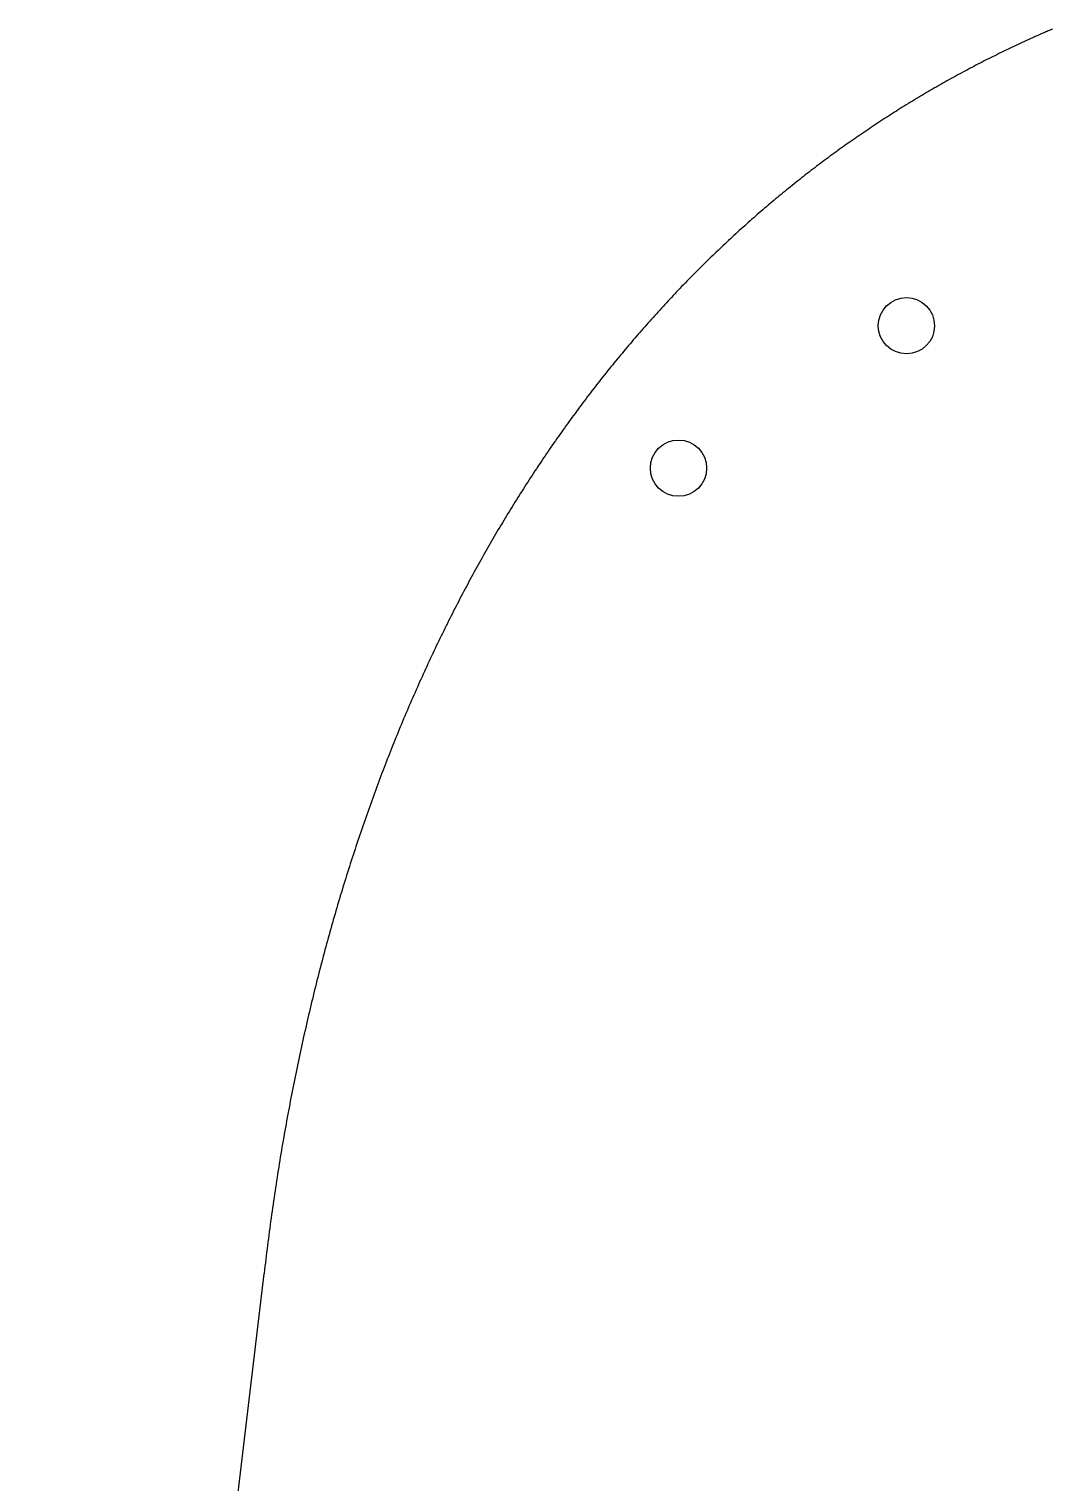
# Model space of a CAD drawing. Header units: millimetres. Extents: x 84 to 218, y -151 to -51.
# Drawn here: x 84.64 to 101, y -76.24 to -52.97 of the extents above; entities that cross this region are included whole.
import ezdxf

# ---------------------------------------------------------------- set-up
doc = ezdxf.new("R2010")
doc.units = ezdxf.units.MM
doc.layers.add('BLACK', color=250, linetype='CONTINUOUS')

msp = doc.modelspace()

# ---------------------------------------------------------------- linework, layer by layer
at = {"layer": 'BLACK', "linetype": 'CONTINUOUS'}
for p, q in [((100.839624, -53.044077), (100.822365, -53.051679)), ((100.856892, -53.036493), (100.839624, -53.044077)), ((100.874169, -53.028927), (100.856892, -53.036493)), ((100.891456, -53.021378), (100.874169, -53.028927)), ((100.908753, -53.013847), (100.891456, -53.021378)), ((100.926058, -53.006334), (100.908753, -53.013847)), ((100.943373, -52.998838), (100.926058, -53.006334)), ((100.960698, -52.99136), (100.943373, -52.998838)), ((100.978031, -52.9839), (100.960698, -52.99136)), ((100.995374, -52.976458), (100.978031, -52.9839)), ((101.012727, -52.969033), (100.995374, -52.976458)), ((100.325937, -53.279838), (100.291992, -53.296122)), ((100.35992, -53.263626), (100.325937, -53.279838)), ((100.393941, -53.247483), (100.35992, -53.263626)), ((100.427999, -53.231412), (100.393941, -53.247483)), ((100.462095, -53.215411), (100.427999, -53.231412)), ((100.496228, -53.199482), (100.462095, -53.215411)), ((100.530399, -53.183622), (100.496228, -53.199482)), ((100.564607, -53.167834), (100.530399, -53.183622)), ((100.598853, -53.152117), (100.564607, -53.167834)), ((100.633136, -53.13647), (100.598853, -53.152117)), ((100.667457, -53.120894), (100.633136, -53.13647)), ((100.684631, -53.113133), (100.667457, -53.120894)), ((100.701815, -53.105389), (100.684631, -53.113133)), ((100.719008, -53.097663), (100.701815, -53.105389)), ((100.736211, -53.089955), (100.719008, -53.097663)), ((100.753423, -53.082264), (100.736211, -53.089955)), ((100.770644, -53.074591), (100.753423, -53.082264)), ((100.787875, -53.066936), (100.770644, -53.074591)), ((100.805115, -53.059299), (100.787875, -53.066936)), ((100.822365, -53.051679), (100.805115, -53.059299)), ((99.854122, -53.514237), (99.820704, -53.53151)), ((99.887579, -53.497036), (99.854122, -53.514237)), ((99.921073, -53.479904), (99.887579, -53.497036)), ((99.954605, -53.462844), (99.921073, -53.479904)), ((99.988174, -53.445854), (99.954605, -53.462844)), ((100.021781, -53.428934), (99.988174, -53.445854)), ((100.055426, -53.412085), (100.021781, -53.428934)), ((100.089108, -53.395307), (100.055426, -53.412085)), ((100.122828, -53.3786), (100.089108, -53.395307)), ((100.156586, -53.361963), (100.122828, -53.3786)), ((100.190381, -53.345397), (100.156586, -53.361963)), ((100.224214, -53.328901), (100.190381, -53.345397)), ((100.258084, -53.312476), (100.224214, -53.328901)), ((100.291992, -53.296122), (100.258084, -53.312476)), ((99.42262, -53.744281), (99.389692, -53.762471)), ((99.455586, -53.726162), (99.42262, -53.744281)), ((99.48859, -53.708114), (99.455586, -53.726162)), ((99.521631, -53.690136), (99.48859, -53.708114)), ((99.554711, -53.672229), (99.521631, -53.690136)), ((99.587828, -53.654392), (99.554711, -53.672229)), ((99.620983, -53.636626), (99.587828, -53.654392)), ((99.654175, -53.61893), (99.620983, -53.636626)), ((99.687405, -53.601305), (99.654175, -53.61893)), ((99.720673, -53.58375), (99.687405, -53.601305)), ((99.753979, -53.566266), (99.720673, -53.58375)), ((99.787323, -53.548853), (99.753979, -53.566266)), ((99.820704, -53.53151), (99.787323, -53.548853)), ((99.029982, -53.967205), (98.997508, -53.98624)), ((99.062493, -53.94824), (99.029982, -53.967205)), ((99.095042, -53.929346), (99.062493, -53.94824)), ((99.12763, -53.910523), (99.095042, -53.929346)), ((99.160255, -53.891769), (99.12763, -53.910523)), ((99.192918, -53.873087), (99.160255, -53.891769)), ((99.225619, -53.854475), (99.192918, -53.873087)), ((99.258358, -53.835933), (99.225619, -53.854475)), ((99.291135, -53.817461), (99.258358, -53.835933)), ((99.323949, -53.799061), (99.291135, -53.817461)), ((99.356802, -53.78073), (99.323949, -53.799061)), ((99.389692, -53.762471), (99.356802, -53.78073)), ((98.642811, -54.200276), (98.610794, -54.220157)), ((98.674865, -54.180466), (98.642811, -54.200276)), ((98.706958, -54.160726), (98.674865, -54.180466)), ((98.739089, -54.141057), (98.706958, -54.160726)), ((98.771259, -54.121458), (98.739089, -54.141057)), ((98.803466, -54.10193), (98.771259, -54.121458)), ((98.835711, -54.082472), (98.803466, -54.10193)), ((98.867995, -54.063085), (98.835711, -54.082472)), ((98.900316, -54.043768), (98.867995, -54.063085)), ((98.932675, -54.024522), (98.900316, -54.043768)), ((98.965073, -54.005346), (98.932675, -54.024522)), ((98.997508, -53.98624), (98.965073, -54.005346)), ((98.261133, -54.443494), (98.229576, -54.464221)), ((98.292729, -54.422839), (98.261133, -54.443494)), ((98.324363, -54.402253), (98.292729, -54.422839)), ((98.356036, -54.381738), (98.324363, -54.402253)), ((98.387747, -54.361294), (98.356036, -54.381738)), ((98.419496, -54.34092), (98.387747, -54.361294)), ((98.451283, -54.320617), (98.419496, -54.34092)), ((98.483109, -54.300384), (98.451283, -54.320617)), ((98.514973, -54.280221), (98.483109, -54.300384)), ((98.546875, -54.260129), (98.514973, -54.280221)), ((98.578815, -54.240108), (98.546875, -54.260129)), ((98.610794, -54.220157), (98.578815, -54.240108)), ((97.916116, -54.675362), (97.884982, -54.696864)), ((97.947288, -54.65393), (97.916116, -54.675362)), ((97.9785, -54.632569), (97.947288, -54.65393)), ((98.00975, -54.611279), (97.9785, -54.632569)), ((98.041038, -54.590059), (98.00975, -54.611279)), ((98.072365, -54.56891), (98.041038, -54.590059)), ((98.10373, -54.547831), (98.072365, -54.56891)), ((98.135134, -54.526823), (98.10373, -54.547831)), ((98.166576, -54.505885), (98.135134, -54.526823)), ((98.198057, -54.485017), (98.166576, -54.505885)), ((98.229576, -54.464221), (98.198057, -54.485017)), ((97.606515, -54.893558), (97.575769, -54.915766)), ((97.637301, -54.871421), (97.606515, -54.893558)), ((97.668126, -54.849354), (97.637301, -54.871421)), ((97.698989, -54.827358), (97.668126, -54.849354)), ((97.729891, -54.805432), (97.698989, -54.827358)), ((97.760832, -54.783578), (97.729891, -54.805432)), ((97.791811, -54.761793), (97.760832, -54.783578)), ((97.822829, -54.74008), (97.791811, -54.761793)), ((97.853886, -54.718436), (97.822829, -54.74008)), ((97.884982, -54.696864), (97.853886, -54.718436)), ((97.270441, -55.14173), (97.240123, -55.164715)), ((97.300798, -55.118815), (97.270441, -55.14173)), ((97.331194, -55.095972), (97.300798, -55.118815)), ((97.36163, -55.073199), (97.331194, -55.095972)), ((97.392104, -55.050496), (97.36163, -55.073199)), ((97.422617, -55.027864), (97.392104, -55.050496)), ((97.45317, -55.005303), (97.422617, -55.027864)), ((97.483761, -54.982813), (97.45317, -55.005303)), ((97.514391, -54.960393), (97.483761, -54.982813)), ((97.545061, -54.938044), (97.514391, -54.960393)), ((97.575769, -54.915766), (97.545061, -54.938044)), ((96.969024, -55.374765), (96.939099, -55.398458)), ((96.998989, -55.351143), (96.969024, -55.374765)), ((97.028994, -55.327592), (96.998989, -55.351143)), ((97.059037, -55.304112), (97.028994, -55.327592)), ((97.08912, -55.280702), (97.059037, -55.304112)), ((97.119242, -55.257363), (97.08912, -55.280702)), ((97.149403, -55.234095), (97.119242, -55.257363)), ((97.179604, -55.210898), (97.149403, -55.234095)), ((97.209844, -55.187771), (97.179604, -55.210898)), ((97.240123, -55.164715), (97.209844, -55.187771)), ((96.701117, -55.590552), (96.671548, -55.614882)), ((96.730727, -55.566292), (96.701117, -55.590552)), ((96.760375, -55.542103), (96.730727, -55.566292)), ((96.790064, -55.517985), (96.760375, -55.542103)), ((96.819792, -55.493938), (96.790064, -55.517985)), ((96.849559, -55.469962), (96.819792, -55.493938)), ((96.879366, -55.446056), (96.849559, -55.469962)), ((96.909213, -55.422222), (96.879366, -55.446056)), ((96.939099, -55.398458), (96.909213, -55.422222)), ((96.407213, -55.837052), (96.378042, -55.862093)), ((96.436424, -55.812083), (96.407213, -55.837052)), ((96.465675, -55.787184), (96.436424, -55.812083)), ((96.494966, -55.762357), (96.465675, -55.787184)), ((96.524296, -55.7376), (96.494966, -55.762357)), ((96.553667, -55.712915), (96.524296, -55.7376)), ((96.583078, -55.6883), (96.553667, -55.712915)), ((96.612528, -55.663756), (96.583078, -55.6883)), ((96.642018, -55.639284), (96.612528, -55.663756)), ((96.671548, -55.614882), (96.642018, -55.639284)), ((96.146118, -56.064977), (96.117309, -56.090658)), ((96.174968, -56.039368), (96.146118, -56.064977)), ((96.203858, -56.013829), (96.174968, -56.039368)), ((96.232788, -55.988362), (96.203858, -56.013829)), ((96.261759, -55.962966), (96.232788, -55.988362)), ((96.290769, -55.937641), (96.261759, -55.962966)), ((96.31982, -55.912387), (96.290769, -55.937641)), ((96.348911, -55.887204), (96.31982, -55.912387)), ((96.378042, -55.862093), (96.348911, -55.887204)), ((95.88829, -56.298668), (95.859845, -56.32499)), ((95.916776, -56.272418), (95.88829, -56.298668)), ((95.945302, -56.246238), (95.916776, -56.272418)), ((95.973868, -56.22013), (95.945302, -56.246238)), ((96.002475, -56.194093), (95.973868, -56.22013)), ((96.031123, -56.168128), (96.002475, -56.194093)), ((96.059811, -56.142233), (96.031123, -56.168128)), ((96.08854, -56.11641), (96.059811, -56.142233)), ((96.117309, -56.090658), (96.08854, -56.11641)), ((95.633756, -56.538136), (95.605679, -56.565101)), ((95.661874, -56.511243), (95.633756, -56.538136)), ((95.690033, -56.484421), (95.661874, -56.511243)), ((95.718233, -56.457671), (95.690033, -56.484421)), ((95.746474, -56.430992), (95.718233, -56.457671)), ((95.774755, -56.404385), (95.746474, -56.430992)), ((95.803078, -56.377849), (95.774755, -56.404385)), ((95.831441, -56.351384), (95.803078, -56.377849)), ((95.859845, -56.32499), (95.831441, -56.351384)), ((95.410293, -56.755856), (95.382546, -56.783393)), ((95.438082, -56.728391), (95.410293, -56.755856)), ((95.465911, -56.700997), (95.438082, -56.728391)), ((95.493783, -56.673675), (95.465911, -56.700997)), ((95.521695, -56.646424), (95.493783, -56.673675)), ((95.549649, -56.619245), (95.521695, -56.646424)), ((95.577643, -56.592137), (95.549649, -56.619245)), ((95.605679, -56.565101), (95.577643, -56.592137)), ((95.162063, -57.006268), (95.13469, -57.034451)), ((95.189478, -56.978158), (95.162063, -57.006268)), ((95.216934, -56.950119), (95.189478, -56.978158)), ((95.244432, -56.922152), (95.216934, -56.950119)), ((95.271972, -56.894257), (95.244432, -56.922152)), ((95.299553, -56.866434), (95.271972, -56.894257)), ((95.327176, -56.838682), (95.299553, -56.866434)), ((95.35484, -56.811002), (95.327176, -56.838682)), ((95.382546, -56.783393), (95.35484, -56.811002)), ((94.944254, -57.233736), (94.917217, -57.262493)), ((94.971333, -57.205051), (94.944254, -57.233736)), ((94.998454, -57.176438), (94.971333, -57.205051)), ((95.025618, -57.147897), (94.998454, -57.176438)), ((95.052823, -57.119428), (95.025618, -57.147897)), ((95.08007, -57.09103), (95.052823, -57.119428)), ((95.107359, -57.062704), (95.08007, -57.09103)), ((95.13469, -57.034451), (95.107359, -57.062704)), ((94.729143, -57.465805), (94.702445, -57.495138)), ((94.755884, -57.436545), (94.729143, -57.465805)), ((94.782667, -57.407356), (94.755884, -57.436545)), ((94.809492, -57.37824), (94.782667, -57.407356)), ((94.83636, -57.349195), (94.809492, -57.37824)), ((94.86327, -57.320222), (94.83636, -57.349195)), ((94.890223, -57.291322), (94.86327, -57.320222)), ((94.917217, -57.262493), (94.890223, -57.291322)), ((94.516755, -57.702485), (94.4904, -57.732395)), ((94.543154, -57.672648), (94.516755, -57.702485)), ((94.569596, -57.642883), (94.543154, -57.672648)), ((94.59608, -57.613189), (94.569596, -57.642883)), ((94.622607, -57.583568), (94.59608, -57.613189)), ((94.649177, -57.55402), (94.622607, -57.583568)), ((94.67579, -57.524543), (94.649177, -57.55402)), ((94.702445, -57.495138), (94.67579, -57.524543)), ((94.33317, -57.91337), (94.307117, -57.943786)), ((94.359267, -57.883027), (94.33317, -57.91337)), ((94.385407, -57.852756), (94.359267, -57.883027)), ((94.411591, -57.822557), (94.385407, -57.852756)), ((94.437817, -57.792431), (94.411591, -57.822557)), ((94.464087, -57.762377), (94.437817, -57.792431)), ((94.4904, -57.732395), (94.464087, -57.762377)), ((94.12596, -58.158721), (94.100255, -58.189715)), ((94.151708, -58.127798), (94.12596, -58.158721)), ((94.177501, -58.096949), (94.151708, -58.127798)), ((94.203337, -58.066171), (94.177501, -58.096949)), ((94.229217, -58.035466), (94.203337, -58.066171)), ((94.25514, -58.004834), (94.229217, -58.035466)), ((94.281107, -57.974273), (94.25514, -58.004834)), ((94.307117, -57.943786), (94.281107, -57.974273)), ((93.946948, -58.377207), (93.921551, -58.408709)), ((93.972389, -58.345777), (93.946948, -58.377207)), ((93.997874, -58.314419), (93.972389, -58.345777)), ((94.023403, -58.283135), (93.997874, -58.314419)), ((94.048977, -58.251922), (94.023403, -58.283135)), ((94.074594, -58.220783), (94.048977, -58.251922)), ((94.100255, -58.189715), (94.074594, -58.220783)), ((93.745014, -58.631261), (93.719973, -58.663345)), ((93.7701, -58.59925), (93.745014, -58.631261)), ((93.795231, -58.567311), (93.7701, -58.59925)), ((93.820406, -58.535446), (93.795231, -58.567311)), ((93.845626, -58.503653), (93.820406, -58.535446)), ((93.87089, -58.471932), (93.845626, -58.503653)), ((93.896198, -58.440284), (93.87089, -58.471932)), ((93.921551, -58.408709), (93.896198, -58.440284)), ((93.570666, -58.857378), (93.545938, -58.889971)), ((93.595438, -58.824857), (93.570666, -58.857378)), ((93.620255, -58.792409), (93.595438, -58.824857)), ((93.645117, -58.760034), (93.620255, -58.792409)), ((93.670024, -58.727731), (93.645117, -58.760034)), ((93.694976, -58.695502), (93.670024, -58.727731)), ((93.719973, -58.663345), (93.694976, -58.695502)), ((93.398525, -59.087065), (93.374115, -59.120169)), ((93.422981, -59.054033), (93.398525, -59.087065)), ((93.447482, -59.021075), (93.422981, -59.054033)), ((93.472028, -58.98819), (93.447482, -59.021075)), ((93.49662, -58.955377), (93.472028, -58.98819)), ((93.521256, -58.922638), (93.49662, -58.955377)), ((93.545938, -58.889971), (93.521256, -58.922638)), ((93.228615, -59.320328), (93.204526, -59.353944)), ((93.252751, -59.286786), (93.228615, -59.320328)), ((93.276932, -59.253316), (93.252751, -59.286786)), ((93.301159, -59.21992), (93.276932, -59.253316)), ((93.325432, -59.186596), (93.301159, -59.21992)), ((93.349751, -59.153346), (93.325432, -59.186596)), ((93.374115, -59.120169), (93.349751, -59.153346)), ((93.060957, -59.557175), (93.037191, -59.591303)), ((93.08477, -59.52312), (93.060957, -59.557175)), ((93.108629, -59.489138), (93.08477, -59.52312)), ((93.132534, -59.45523), (93.108629, -59.489138)), ((93.156485, -59.421395), (93.132534, -59.45523)), ((93.180482, -59.387633), (93.156485, -59.421395)), ((93.204526, -59.353944), (93.180482, -59.387633)), ((92.895574, -59.79761), (92.872135, -59.832251)), ((92.91906, -59.763042), (92.895574, -59.79761)), ((92.942593, -59.728547), (92.91906, -59.763042)), ((92.966173, -59.694126), (92.942593, -59.728547)), ((92.989799, -59.659778), (92.966173, -59.694126)), ((93.013472, -59.625504), (92.989799, -59.659778)), ((93.037191, -59.591303), (93.013472, -59.625504)), ((92.755646, -60.006557), (92.73249, -60.041638)), ((92.778849, -59.971549), (92.755646, -60.006557)), ((92.8021, -59.936614), (92.778849, -59.971549)), ((92.825398, -59.901753), (92.8021, -59.936614)), ((92.848743, -59.866965), (92.825398, -59.901753)), ((92.872135, -59.832251), (92.848743, -59.866965)), ((92.59455, -60.253671), (92.571727, -60.289267)), ((92.617421, -60.218148), (92.59455, -60.253671)), ((92.640339, -60.182699), (92.617421, -60.218148)), ((92.663305, -60.147324), (92.640339, -60.182699)), ((92.686319, -60.112022), (92.663305, -60.147324)), ((92.709381, -60.076793), (92.686319, -60.112022)), ((92.73249, -60.041638), (92.709381, -60.076793)), ((92.458331, -60.468351), (92.435796, -60.504389)), ((92.480914, -60.432387), (92.458331, -60.468351)), ((92.503545, -60.396497), (92.480914, -60.432387)), ((92.526224, -60.36068), (92.503545, -60.396497)), ((92.548951, -60.324937), (92.526224, -60.36068)), ((92.571727, -60.289267), (92.548951, -60.324937)), ((92.301605, -60.722162), (92.27941, -60.758716)), ((92.323849, -60.685682), (92.301605, -60.722162)), ((92.346141, -60.649276), (92.323849, -60.685682)), ((92.368482, -60.612944), (92.346141, -60.649276)), ((92.390872, -60.576685), (92.368482, -60.612944)), ((92.41331, -60.5405), (92.390872, -60.576685)), ((92.435796, -60.504389), (92.41331, -60.5405)), ((92.169169, -60.94259), (92.147269, -60.979586)), ((92.191119, -60.905667), (92.169169, -60.94259)), ((92.213119, -60.868819), (92.191119, -60.905667)), ((92.235167, -60.832044), (92.213119, -60.868819)), ((92.257264, -60.795343), (92.235167, -60.832044)), ((92.27941, -60.758716), (92.257264, -60.795343)), ((92.038505, -61.165675), (92.016901, -61.203114)), ((92.060159, -61.128309), (92.038505, -61.165675)), ((92.081862, -61.091018), (92.060159, -61.128309)), ((92.103615, -61.0538), (92.081862, -61.091018)), ((92.125417, -61.016656), (92.103615, -61.0538)), ((92.147269, -60.979586), (92.125417, -61.016656)), ((91.909629, -61.39142), (91.888324, -61.429302)), ((91.930983, -61.353611), (91.909629, -61.39142)), ((91.952388, -61.315876), (91.930983, -61.353611)), ((91.973842, -61.278214), (91.952388, -61.315876)), ((91.995347, -61.240627), (91.973842, -61.278214)), ((92.016901, -61.203114), (91.995347, -61.240627)), ((91.761555, -61.658154), (91.740604, -61.696555)), ((91.782557, -61.619827), (91.761555, -61.658154)), ((91.803609, -61.581574), (91.782557, -61.619827)), ((91.824713, -61.543395), (91.803609, -61.581574)), ((91.845866, -61.50529), (91.824713, -61.543395)), ((91.86707, -61.467259), (91.845866, -61.50529)), ((91.888324, -61.429302), (91.86707, -61.467259)), ((91.63661, -61.88967), (91.615964, -61.928515)), ((91.657307, -61.850899), (91.63661, -61.88967)), ((91.678054, -61.812202), (91.657307, -61.850899)), ((91.698853, -61.773579), (91.678054, -61.812202)), ((91.719703, -61.73503), (91.698853, -61.773579)), ((91.740604, -61.696555), (91.719703, -61.73503)), ((91.513507, -62.123853), (91.49317, -62.163143)), ((91.533895, -62.084637), (91.513507, -62.123853)), ((91.554335, -62.045496), (91.533895, -62.084637)), ((91.574827, -62.006428), (91.554335, -62.045496)), ((91.59537, -61.967435), (91.574827, -62.006428)), ((91.615964, -61.928515), (91.59537, -61.967435)), ((91.41234, -62.321045), (91.392262, -62.360705)), ((91.432469, -62.281458), (91.41234, -62.321045)), ((91.452651, -62.241946), (91.432469, -62.281458)), ((91.472884, -62.202507), (91.452651, -62.241946)), ((91.49317, -62.163143), (91.472884, -62.202507)), ((91.292658, -62.560122), (91.272895, -62.600228)), ((91.312474, -62.52009), (91.292658, -62.560122)), ((91.332343, -62.480133), (91.312474, -62.52009)), ((91.352264, -62.440249), (91.332343, -62.480133)), ((91.372237, -62.40044), (91.352264, -62.440249)), ((91.392262, -62.360705), (91.372237, -62.40044)), ((91.174869, -62.801871), (91.155422, -62.842423)), ((91.194368, -62.761394), (91.174869, -62.801871)), ((91.213921, -62.720991), (91.194368, -62.761394)), ((91.233526, -62.680663), (91.213921, -62.720991)), ((91.253184, -62.640408), (91.233526, -62.680663)), ((91.272895, -62.600228), (91.253184, -62.640408)), ((91.058989, -63.046293), (91.039863, -63.08729)), ((91.078169, -63.005371), (91.058989, -63.046293)), ((91.097402, -62.964522), (91.078169, -63.005371)), ((91.116689, -62.923748), (91.097402, -62.964522)), ((91.136029, -62.883048), (91.116689, -62.923748)), ((91.155422, -62.842423), (91.136029, -62.883048)), ((90.963895, -63.252021), (90.945037, -63.293389)), ((90.982806, -63.210727), (90.963895, -63.252021)), ((91.001771, -63.169507), (90.982806, -63.210727)), ((91.02079, -63.128362), (91.001771, -63.169507)), ((91.039863, -63.08729), (91.02079, -63.128362)), ((90.851564, -63.501346), (90.833033, -63.54316)), ((90.87015, -63.459606), (90.851564, -63.501346)), ((90.88879, -63.41794), (90.87015, -63.459606)), ((90.907485, -63.376349), (90.88879, -63.41794)), ((90.926234, -63.334832), (90.907485, -63.376349)), ((90.945037, -63.293389), (90.926234, -63.334832)), ((90.741196, -63.753345), (90.722993, -63.795605)), ((90.759453, -63.71116), (90.741196, -63.753345)), ((90.777766, -63.669048), (90.759453, -63.71116)), ((90.796133, -63.627011), (90.777766, -63.669048)), ((90.814556, -63.585048), (90.796133, -63.627011)), ((90.833033, -63.54316), (90.814556, -63.585048)), ((90.650735, -63.965389), (90.632809, -64.00802)), ((90.668716, -63.922831), (90.650735, -63.965389)), ((90.686753, -63.880348), (90.668716, -63.922831)), ((90.704846, -63.83794), (90.686753, -63.880348)), ((90.722993, -63.795605), (90.704846, -63.83794)), ((90.56166, -64.17929), (90.544013, -64.222293)), ((90.579364, -64.136361), (90.56166, -64.17929)), ((90.597123, -64.093506), (90.579364, -64.136361)), ((90.614938, -64.050726), (90.597123, -64.093506)), ((90.632809, -64.00802), (90.614938, -64.050726)), ((90.456617, -64.438423), (90.439307, -64.481872)), ((90.473984, -64.395048), (90.456617, -64.438423)), ((90.491407, -64.351748), (90.473984, -64.395048)), ((90.508886, -64.308522), (90.491407, -64.351748)), ((90.526421, -64.26537), (90.508886, -64.308522)), ((90.544013, -64.222293), (90.526421, -64.26537)), ((90.370633, -64.65641), (90.353607, -64.700231)), ((90.387717, -64.612664), (90.370633, -64.65641)), ((90.404857, -64.568993), (90.387717, -64.612664)), ((90.422054, -64.525395), (90.404857, -64.568993)), ((90.439307, -64.481872), (90.422054, -64.525395)), ((90.286072, -64.876255), (90.269331, -64.920446)), ((90.30287, -64.832137), (90.286072, -64.876255)), ((90.319725, -64.788094), (90.30287, -64.832137)), ((90.336637, -64.744125), (90.319725, -64.788094)), ((90.353607, -64.700231), (90.336637, -64.744125)), ((90.186491, -65.142518), (90.170097, -65.187155)), ((90.202944, -65.097955), (90.186491, -65.142518)), ((90.219454, -65.053467), (90.202944, -65.097955)), ((90.236022, -65.009052), (90.219454, -65.053467)), ((90.252648, -64.964712), (90.236022, -65.009052)), ((90.269331, -64.920446), (90.252648, -64.964712)), ((90.105099, -65.366445), (90.088996, -65.411453)), ((90.121261, -65.321512), (90.105099, -65.366445)), ((90.137482, -65.276652), (90.121261, -65.321512)), ((90.15376, -65.231867), (90.137482, -65.276652)), ((90.170097, -65.187155), (90.15376, -65.231867)), ((90.025166, -65.592227), (90.009356, -65.637606)), ((90.041036, -65.546922), (90.025166, -65.592227)), ((90.056964, -65.501692), (90.041036, -65.546922)), ((90.07295, -65.456536), (90.056964, -65.501692)), ((90.088996, -65.411453), (90.07295, -65.456536)), ((89.946704, -65.819862), (89.931189, -65.865611)), ((89.962278, -65.774187), (89.946704, -65.819862)), ((89.977911, -65.728586), (89.962278, -65.774187)), ((89.993604, -65.683059), (89.977911, -65.728586)), ((90.009356, -65.637606), (89.993604, -65.683059)), ((89.869723, -66.04935), (89.854506, -66.095469)), ((89.885, -66.003304), (89.869723, -66.04935)), ((89.900337, -65.957332), (89.885, -66.003304)), ((89.915733, -65.911435), (89.900337, -65.957332)), ((89.931189, -65.865611), (89.915733, -65.911435)), ((89.794236, -66.280688), (89.779319, -66.327177)), ((89.809214, -66.234272), (89.794236, -66.280688)), ((89.824251, -66.18793), (89.809214, -66.234272)), ((89.839349, -66.141663), (89.824251, -66.18793)), ((89.854506, -66.095469), (89.839349, -66.141663)), ((89.720255, -66.513875), (89.70564, -66.560735)), ((89.73493, -66.46709), (89.720255, -66.513875)), ((89.749666, -66.420379), (89.73493, -66.46709)), ((89.764463, -66.373741), (89.749666, -66.420379)), ((89.779319, -66.327177), (89.764463, -66.373741)), ((89.647791, -66.748911), (89.633481, -66.79614)), ((89.662162, -66.701756), (89.647791, -66.748911)), ((89.676594, -66.654675), (89.662162, -66.701756)), ((89.691087, -66.607668), (89.676594, -66.654675)), ((89.70564, -66.560735), (89.691087, -66.607668)), ((89.576855, -66.985792), (89.562853, -67.03339)), ((89.590919, -66.938268), (89.576855, -66.985792)), ((89.605045, -66.890818), (89.590919, -66.938268)), ((89.619232, -66.843442), (89.605045, -66.890818)), ((89.633481, -66.79614), (89.619232, -66.843442)), ((89.50746, -67.224518), (89.493767, -67.272484)), ((89.521216, -67.176625), (89.50746, -67.224518)), ((89.535033, -67.128806), (89.521216, -67.176625)), ((89.548912, -67.081061), (89.535033, -67.128806)), ((89.562853, -67.03339), (89.548912, -67.081061)), ((89.439618, -67.465085), (89.426237, -67.513419)), ((89.453062, -67.416824), (89.439618, -67.465085)), ((89.466568, -67.368637), (89.453062, -67.416824)), ((89.480137, -67.320524), (89.466568, -67.368637)), ((89.493767, -67.272484), (89.480137, -67.320524)), ((89.37334, -67.707492), (89.360273, -67.756194)), ((89.38647, -67.658863), (89.37334, -67.707492)), ((89.399663, -67.610308), (89.38647, -67.658863)), ((89.412919, -67.561827), (89.399663, -67.610308)), ((89.426237, -67.513419), (89.412919, -67.561827)), ((89.321452, -67.90274), (89.308638, -67.951736)), ((89.334329, -67.853818), (89.321452, -67.90274)), ((89.34727, -67.804969), (89.334329, -67.853818)), ((89.360273, -67.756194), (89.34727, -67.804969)), ((89.25802, -68.148452), (89.245525, -68.197815)), ((89.270579, -68.099163), (89.25802, -68.148452)), ((89.283202, -68.049947), (89.270579, -68.099163)), ((89.295888, -68.000805), (89.283202, -68.049947)), ((89.308638, -67.951736), (89.295888, -68.000805)), ((89.196185, -68.395997), (89.184011, -68.445725)), ((89.208424, -68.346341), (89.196185, -68.395997)), ((89.220726, -68.296759), (89.208424, -68.346341)), ((89.233093, -68.24725), (89.220726, -68.296759)), ((89.245525, -68.197815), (89.233093, -68.24725)), ((89.147876, -68.595349), (89.13596, -68.64537)), ((89.159856, -68.545402), (89.147876, -68.595349)), ((89.171901, -68.495527), (89.159856, -68.545402)), ((89.184011, -68.445725), (89.171901, -68.495527)), ((89.088947, -68.846185), (89.077357, -68.896571)), ((89.100603, -68.795872), (89.088947, -68.846185)), ((89.112323, -68.745632), (89.100603, -68.795872)), ((89.124109, -68.695465), (89.112323, -68.745632)), ((89.13596, -68.64537), (89.124109, -68.695465)), ((89.031649, -69.098844), (89.020387, -69.149594)), ((89.042978, -69.048166), (89.031649, -69.098844)), ((89.054372, -68.997562), (89.042978, -69.048166)), ((89.065831, -68.94703), (89.054372, -68.997562)), ((89.077357, -68.896571), (89.065831, -68.94703)), ((88.986994, -69.302282), (88.975995, -69.353324)), ((88.998059, -69.251314), (88.986994, -69.302282)), ((89.00919, -69.200418), (88.998059, -69.251314)), ((89.020387, -69.149594), (89.00919, -69.200418)), ((88.932662, -69.558216), (88.921995, -69.609621)), ((88.943395, -69.506884), (88.932662, -69.558216)), ((88.954195, -69.455625), (88.943395, -69.506884)), ((88.965062, -69.404438), (88.954195, -69.455625)), ((88.975995, -69.353324), (88.965062, -69.404438)), ((88.890395, -69.76427), (88.879995, -69.815964)), ((88.900861, -69.712647), (88.890395, -69.76427)), ((88.911395, -69.661098), (88.900861, -69.712647)), ((88.921995, -69.609621), (88.911395, -69.661098)), ((88.839068, -70.023466), (88.829004, -70.075522)), ((88.849199, -69.971482), (88.839068, -70.023466)), ((88.859397, -69.91957), (88.849199, -69.971482)), ((88.869662, -69.867731), (88.859397, -69.91957)), ((88.879995, -69.815964), (88.869662, -69.867731)), ((88.79922, -70.232125), (88.789427, -70.28447)), ((88.80908, -70.179852), (88.79922, -70.232125)), ((88.819009, -70.127651), (88.80908, -70.179852)), ((88.829004, -70.075522), (88.819009, -70.127651)), ((88.750937, -70.494571), (88.741485, -70.547277)), ((88.760457, -70.441938), (88.750937, -70.494571)), ((88.770046, -70.389377), (88.760457, -70.441938)), ((88.779702, -70.336887), (88.770046, -70.389377)), ((88.789427, -70.28447), (88.779702, -70.336887)), ((88.713539, -70.705825), (88.704361, -70.758818)), ((88.722786, -70.652904), (88.713539, -70.705825)), ((88.732101, -70.600054), (88.722786, -70.652904)), ((88.741485, -70.547277), (88.732101, -70.600054)), ((88.67724, -70.918228), (88.668338, -70.971508)), ((88.686212, -70.865019), (88.67724, -70.918228)), ((88.695252, -70.811883), (88.686212, -70.865019)), ((88.704361, -70.758818), (88.695252, -70.811883)), ((88.633422, -71.185345), (88.624866, -71.238983)), ((88.642047, -71.131778), (88.633422, -71.185345)), ((88.650741, -71.078283), (88.642047, -71.131778)), ((88.659505, -71.02486), (88.650741, -71.078283)), ((88.668338, -70.971508), (88.659505, -71.02486)), ((88.599618, -71.400326), (88.591341, -71.45425)), ((88.607964, -71.346473), (88.599618, -71.400326)), ((88.61638, -71.292692), (88.607964, -71.346473)), ((88.624866, -71.238983), (88.61638, -71.292692)), ((88.566933, -71.616449), (88.558937, -71.670658)), ((88.574999, -71.562311), (88.566933, -71.616449)), ((88.583135, -71.508245), (88.574999, -71.562311)), ((88.591341, -71.45425), (88.583135, -71.508245)), ((88.527659, -71.888205), (88.520016, -71.942769)), ((88.535373, -71.833711), (88.527659, -71.888205)), ((88.543157, -71.779289), (88.535373, -71.833711)), ((88.551012, -71.724938), (88.543157, -71.779289)), ((88.558937, -71.670658), (88.551012, -71.724938)), ((88.497513, -72.106888), (88.490155, -72.161736)), ((88.504943, -72.052111), (88.497513, -72.106888)), ((88.512444, -71.997405), (88.504943, -72.052111)), ((88.520016, -71.942769), (88.512444, -71.997405)), ((88.468506, -72.326705), (88.461433, -72.381836)), ((88.475651, -72.271644), (88.468506, -72.326705)), ((88.482867, -72.216655), (88.475651, -72.271644)), ((88.490155, -72.161736), (88.482867, -72.216655)), ((88.440643, -72.547652), (88.433857, -72.603066)), ((88.447501, -72.49231), (88.440643, -72.547652)), ((88.454431, -72.437037), (88.447501, -72.49231)), ((88.461433, -72.381836), (88.454431, -72.437037)), ((88.407433, -72.825423), (88.401008, -72.881188)), ((88.413931, -72.769728), (88.407433, -72.825423)), ((88.420501, -72.714103), (88.413931, -72.769728)), ((88.427143, -72.658549), (88.420501, -72.714103)), ((88.433857, -72.603066), (88.427143, -72.658549)), ((84.64, -104.495), (88.4, -72.89)), ((88.401008, -72.881188), (88.4, -72.89))]:
    msp.add_line(p, q, dxfattribs=at)
at = {"layer": 'BLACK'}
for centre in [(98.676631, -57.717104), (95.030024, -59.995758)]:
    msp.add_circle(centre, 0.45, dxfattribs=at)

doc.saveas('drawing.dxf')
